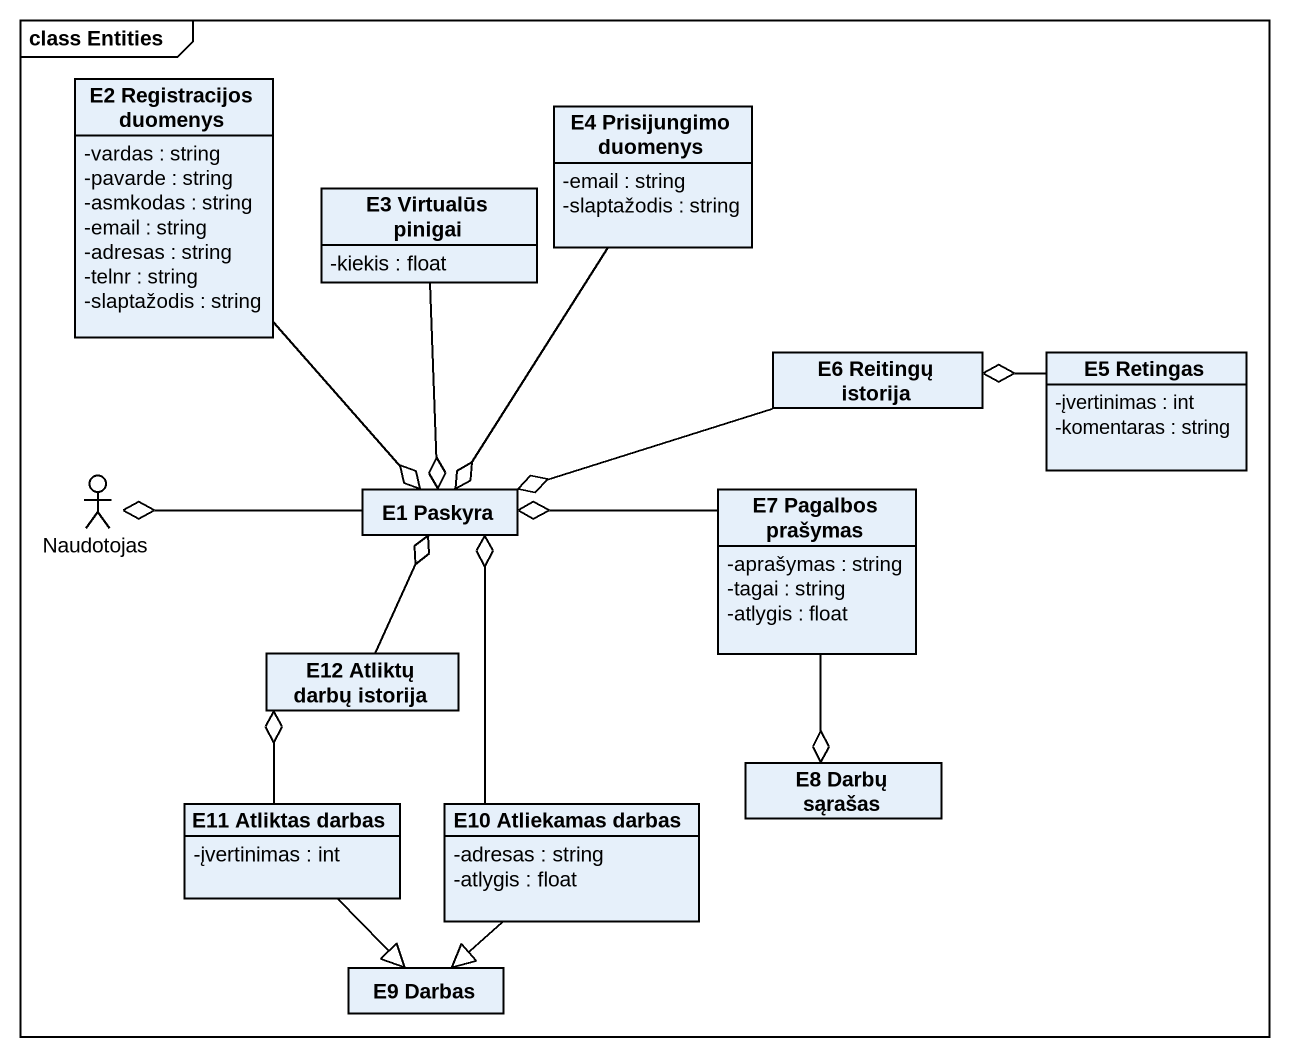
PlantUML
@startuml
mainframe class Entities
allowmixing
hide circle
hide empty members
skinparam classAttributeIconSize 0
class "E2 Registracijos duomenys" as E2_Registracijos_duomenys {
  -vardas : string
  -pavarde : string
  -asmkodas : string
  -email : string
  -adresas : string
  -telnr : string
  -slaptažodis : string
}
class "E4 Prisijungimo duomenys" as E4_Prisijungimo_duomenys {
  -email : string
  -slaptažodis : string
}
class "E3 Virtualūs pinigai" as E3_Virtualūs_pinigai {
  -kiekis : float
}
class "E6 Reitingų istorija" as E6_Reitingų_istorija
class "E5 Retingas" as E5_Retingas {
  -įvertinimas : int
  -komentaras : string
}
actor Naudotojas
class "E1 Paskyra" as E1_Paskyra
class "E7 Pagalbos prašymas" as E7_Pagalbos_prašymas {
  -aprašymas : string
  -tagai : string
  -atlygis : float
}
class "E12 Atliktų darbų istorija" as E12_Atliktų_darbų_istorija
class "E11 Atliktas darbas" as E11_Atliktas_darbas {
  -įvertinimas : int
}
class "E10 Atliekamas darbas" as E10_Atliekamas_darbas {
  -adresas : string
  -atlygis : float
}
class "E8 Darbų sąrašas" as E8_Darbų_sąrašas
class "E9 Darbas" as E9_Darbas
E6_Reitingų_istorija o-right- E5_Retingas
Naudotojas o-right- E1_Paskyra
E1_Paskyra o-up- E2_Registracijos_duomenys
E1_Paskyra o-up- E4_Prisijungimo_duomenys
E1_Paskyra o-up- E3_Virtualūs_pinigai
E1_Paskyra o-right- E6_Reitingų_istorija
E1_Paskyra o-right- E7_Pagalbos_prašymas
E1_Paskyra o-- E12_Atliktų_darbų_istorija
E1_Paskyra o-- E10_Atliekamas_darbas
E12_Atliktų_darbų_istorija o-- E11_Atliktas_darbas
E11_Atliktas_darbas --|> E9_Darbas
E10_Atliekamas_darbas --|> E9_Darbas
E8_Darbų_sąrašas o-up- E7_Pagalbos_prašymas
@enduml
